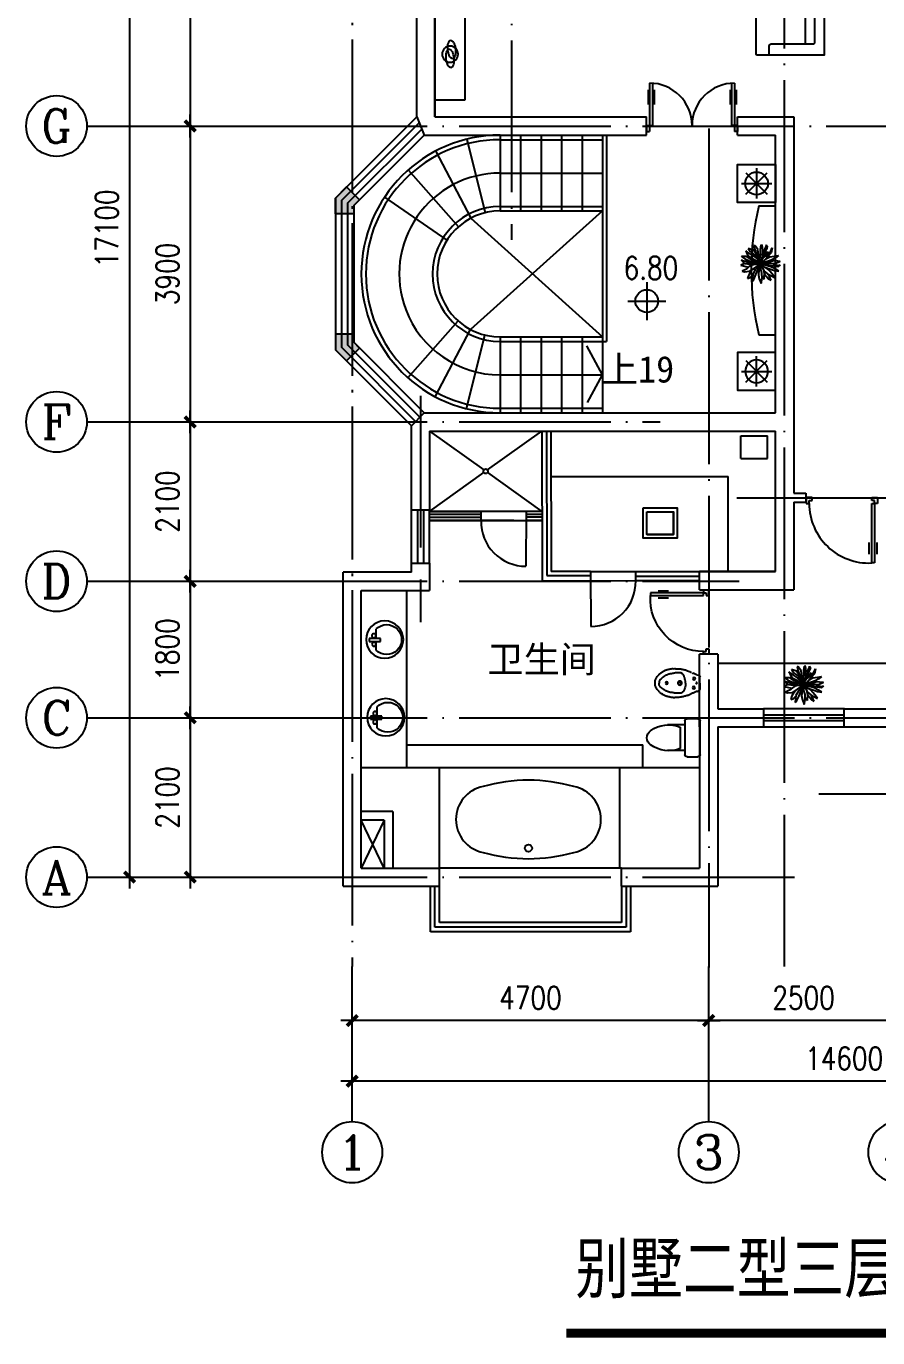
# Model space of a CAD drawing. Extents: x 68494 to 246694, y -171764 to -76879.
# Drawn here: x 155275 to 166499, y -144296 to -127010 of the extents above; entities that cross this region are included whole.
import ezdxf
from ezdxf.enums import TextEntityAlignment as Align

# ---------------------------------------------------------------- set-up
doc = ezdxf.new("R2010")
doc.units = 0
doc.header["$LTSCALE"] = 1000
doc.header["$MEASUREMENT"] = 0
doc.linetypes.add('DOTE', pattern=[2.42, 2, -0.2, 0.02, -0.2])
doc.linetypes.add('HIDDEN', pattern=[7.5, 5, -2.5])
doc.layers.get('0').update_dxf_attribs({"linetype": 'CONTINUOUS'})
for name, color, linetype in [('111', 30, 'CONTINUOUS'), ('AXIS', 3, 'CONTINUOUS'), ('AXIS_TEXT', 7, 'CONTINUOUS'), ('DOOR', 2, 'CONTINUOUS'), ('DOTE', 1, 'DOTE'), ('PUB_DIM', 3, 'CONTINUOUS'), ('STAIR', 2, 'CONTINUOUS'), ('TEXT', 7, 'CONTINUOUS'), ('Tile', 8, 'CONTINUOUS'), ('TOILET', 7, 'CONTINUOUS'), ('WALL', 4, 'CONTINUOUS'), ('WINDOW', 51, 'CONTINUOUS'), ('WINDOW_TEXT', 7, 'CONTINUOUS'), ('XIAN', 30, 'CONTINUOUS'), ('卫浴厨具', 30, 'CONTINUOUS'), ('家具', 30, 'CONTINUOUS')]:
    doc.layers.add(name, color=color, linetype=linetype)
doc.styles.add('COMPLEX', font='COMPLEX')
doc.styles.add('DIM_FONT', font='SIMPLEX', dxfattribs={"width": 0.8})
doc.styles.add('SIMPLEX', font='SIMPLEX.SHX')
doc.styles.get("Standard").update_dxf_attribs({"font": ''})
doc.styles.get('Standard').set_extended_font_data('KaiTi_GB2312')
doc.dimstyles.new('AXIS', dxfattribs={"dimtxt": 300, "dimasz": 1, "dimexe": 250, "dimexo": 300, "dimgap": 150, "dimtad": 1, "dimdec": 0, "dimzin": 0, "dimdsep": 46, "dimtxsty": 'DIM_FONT', "dimblk": '_DIMX', "dimblk1": 'DIMBK1', "dimblk2": 'DIMBK1', "dimcen": 1, "dimse1": 1, "dimse2": 1, "dimclrt": 7, "dimadec": 0, "dimazin": 0, "dimtfac": 1, "dimtdec": 0, "dimtix": 1, "dimtmove": 2, "dimatfit": 3, "dimldrblk": '_DIMX', "dimfxl": 1, "dimtvp": 1.5, "dimtolj": 1, "dimtzin": 0, "dimarcsym": 0})

# ---------------------------------------------------------------- blocks, each defined once
blk = doc.blocks.new('_DIMX')
blk.add_line((-150, 0), (150, 0))
at = {"const_width": 50}
blk.add_lwpolyline([(-70, -70), (70, 70)], dxfattribs=at)
blk = doc.blocks.new('*D282')
at = {"color": 0, "linetype": 'ByBlock', "transparency": 16777216}
blk.add_line((174170, -140914), (159572, -140914), dxfattribs=at)
at = {"color": 0, "linetype": 'ByBlock', "transparency": 16777216, "rotation": 180.0000000000004}
blk.add_blockref('_DIMX', (159571, -140914), dxfattribs=at)
at = {"color": 0, "linetype": 'ByBlock', "transparency": 16777216}
blk.add_blockref('_DIMX', (174171, -140914), dxfattribs=at)
at = {"color": 7, "linetype": 'ByBlock', "transparency": 16777216, "insert": (166056, -140614), "char_height": 300, "attachment_point": 5, "style": 'DIM_FONT'}
blk.add_mtext('\\A1;14600', dxfattribs=at)
blk = doc.blocks.new('DIMBK1')
at = {"color": 0}
blk.add_line((-1, 0), (1, 0), dxfattribs=at)
blk.add_circle((0, 0), 0.25, dxfattribs=at)
blk = doc.blocks.new('Sofa3')
for p, q in [((-312.5, -125), (-312.5, -900)), ((-312.5, -250), (-312.5, -125)), ((312.5, -125), (312.5, -900)), ((-937.5, -250), (937.5, -250))]:
    blk.add_line(p, q)
for points in [[(1062.5, -900, 0.4142136), (1087.5, -875), (1087.5, 0), (-1087.5, 0), (-1087.5, -875, 0.4142136), (-1062.5, -900), (1062.5, -900)], [(-1087.5, -725), (-962.5, -725, 0.4142136), (-937.5, -700), (-937.5, -150, -0.4142136), (-912.5, -125), (912.5, -125, -0.4142136), (937.5, -150), (937.5, -700, 0.4142136), (962.5, -725), (1087.5, -725)]]:
    blk.add_lwpolyline(points, format="xyb")
blk = doc.blocks.new('*D271')
at = {"color": 0, "linetype": 'ByBlock', "transparency": 16777216}
blk.add_line((156636, -121126), (156636, -138224), dxfattribs=at)
for p, rotation in [((156636, -121125), 90), ((156636, -138225), 270)]:
    blk.add_blockref('_DIMX', p, dxfattribs=dict(at, rotation=rotation))
at = {"color": 7, "linetype": 'ByBlock', "transparency": 16777216, "insert": (156336, -129675), "char_height": 300, "attachment_point": 5, "rotation": 90, "style": 'DIM_FONT'}
blk.add_mtext('\\A1;17100', dxfattribs=at)
blk = doc.blocks.new('*D261')
at = {"color": 0, "linetype": 'ByBlock', "transparency": 16777216}
blk.add_line((164270, -140115), (159572, -140115), dxfattribs=at)
at = {"color": 0, "linetype": 'ByBlock', "transparency": 16777216, "rotation": 180}
blk.add_blockref('_DIMX', (159571, -140115), dxfattribs=at)
at = {"color": 0, "linetype": 'ByBlock', "transparency": 16777216}
blk.add_blockref('_DIMX', (164271, -140115), dxfattribs=at)
at = {"color": 7, "linetype": 'ByBlock', "transparency": 16777216, "insert": (161921, -139815), "char_height": 300, "attachment_point": 5, "style": 'DIM_FONT'}
blk.add_mtext('\\A1;4700', dxfattribs=at)
blk = doc.blocks.new('*D260')
at = {"color": 0, "linetype": 'ByBlock', "transparency": 16777216}
blk.add_line((166770, -140115), (164272, -140115), dxfattribs=at)
at = {"color": 0, "linetype": 'ByBlock', "transparency": 16777216, "rotation": 180}
blk.add_blockref('_DIMX', (164271, -140115), dxfattribs=at)
at = {"color": 0, "linetype": 'ByBlock', "transparency": 16777216}
blk.add_blockref('_DIMX', (166771, -140115), dxfattribs=at)
at = {"color": 7, "linetype": 'ByBlock', "transparency": 16777216, "insert": (165521, -139815), "char_height": 300, "attachment_point": 5, "style": 'DIM_FONT'}
blk.add_mtext('\\A1;2500', dxfattribs=at)
blk = doc.blocks.new('_AXISO')
blk.add_circle((0, 0), 0.5)
at = {"layer": 'AXIS_TEXT', "style": 'COMPLEX', "width": 1.041667}
blk.add_attdef('A', text='', height=0.56, dxfattribs=at).set_placement((-0.25, -0.28), (0.25, -0.28), align=Align.FIT)
blk = doc.blocks.new('*D255')
at = {"color": 0, "linetype": 'ByBlock', "transparency": 16777216}
blk.add_line((157436, -132226), (157436, -134324), dxfattribs=at)
for p, rotation in [((157436, -132225), 90), ((157436, -134325), 270)]:
    blk.add_blockref('_DIMX', p, dxfattribs=dict(at, rotation=rotation))
at = {"color": 7, "linetype": 'ByBlock', "transparency": 16777216, "insert": (157136, -133275), "char_height": 300, "attachment_point": 5, "rotation": 90, "style": 'DIM_FONT'}
blk.add_mtext('\\A1;2100', dxfattribs=at)
blk = doc.blocks.new('*D254')
at = {"color": 0, "linetype": 'ByBlock', "transparency": 16777216}
blk.add_line((157436, -136126), (157436, -138224), dxfattribs=at)
for p, rotation in [((157436, -136125), 90), ((157436, -138225), 270)]:
    blk.add_blockref('_DIMX', p, dxfattribs=dict(at, rotation=rotation))
at = {"color": 7, "linetype": 'ByBlock', "transparency": 16777216, "insert": (157136, -137175), "char_height": 300, "attachment_point": 5, "rotation": 90, "style": 'DIM_FONT'}
blk.add_mtext('\\A1;2100', dxfattribs=at)
blk = doc.blocks.new('*D253')
at = {"color": 0, "linetype": 'ByBlock', "transparency": 16777216}
blk.add_line((157436, -134326), (157436, -136124), dxfattribs=at)
for p, rotation in [((157436, -134325), 90), ((157436, -136125), 270)]:
    blk.add_blockref('_DIMX', p, dxfattribs=dict(at, rotation=rotation))
at = {"color": 7, "linetype": 'ByBlock', "transparency": 16777216, "insert": (157136, -135225), "char_height": 300, "attachment_point": 5, "rotation": 90, "style": 'DIM_FONT'}
blk.add_mtext('\\A1;1800', dxfattribs=at)
blk = doc.blocks.new('M_E33IEP')
for p, q in [((44, -21), (44, 20)), ((44, 20), (194, 20)), ((135, 135), (135, 20)), ((194, 20), (194, -21)), ((194, -21), (44, -21)), ((135, -21), (135, -144))]:
    blk.add_line(p, q)
for centre, radius in [((248, -5), 246), ((106, 56), 26.7), ((105, -55), 26.7)]:
    blk.add_circle(centre, radius)
blk.add_arc((274, -5), 197, 225.2527, 134.7473)
at = {"style": 'DIM_FONT', "width": 0.8, "flags": 9}
for tag in ['XSIZE', 'YSIZE']:
    blk.add_attdef(tag, (0, 0), '', height=0.5, dxfattribs=at)
at = {"width": 0.8, "flags": 9}
for tag in ['YSIZE', 'XSIZE']:
    blk.add_attdef(tag, (2, -251), '', height=150, dxfattribs=at)
blk = doc.blocks.new('_WBLK')
for p, q in [((-0.5, 0.5), (0.5, 0.5)), ((0.5, 0.167), (-0.5, 0.167)), ((0.5, -0.167), (-0.5, -0.167)), ((-0.5, -0.5), (0.5, -0.5))]:
    blk.add_line(p, q)
at = {"layer": 'WINDOW_TEXT', "style": 'SIMPLEX', "flags": 9}
blk.add_attdef('A', text='', height=1, dxfattribs=at).set_placement((0, 1.5), align=Align.MIDDLE)
blk = doc.blocks.new('M_E24TTP')
at = {"layer": 'TOILET', "color": 7}
for p, q in [((-170, 200), (-170, 430)), ((170, 200), (170, 430)), ((-220, 200), (220, 200)), ((-140, 260), (140, 260)), ((-250, 30), (-250, 170)), ((220, 0), (-220, 0)), ((250, 170), (250, 30))]:
    blk.add_line(p, q, dxfattribs=at)
for centre, radius, start, end in [((0, 590), 110, 33.4509, 146.5491), ((227, 413), 398, 143.3619, 202.5495), ((-227, 413), 398, 337.4505, 36.6381), ((-220, 170), 30, 90, 180), ((220, 170), 30, 0, 90), ((-220, 30), 30, 180, 270), ((220, 30), 30, 270, 0)]:
    blk.add_arc(centre, radius, start, end, dxfattribs=at)
at = {"style": 'DIM_FONT', "width": 0.8, "flags": 9}
for tag in ['XSIZE', 'YSIZE']:
    blk.add_attdef(tag, (0, 0), '', height=0.5, dxfattribs=at)
blk = doc.blocks.new('M_A23MCU')
for p, q in [((-0.489, 0.782), (-0.489, 0.624)), ((-0.454, 0.081), (-0.454, 0.905)), ((-0.454, 0.905), (-0.413, 0.905)), ((-0.413, 0.905), (-0.413, 0.081)), ((-0.378, 0.782), (-0.378, 0.624)), ((-0.495, -0.002), (-0.495, 0.081)), ((-0.495, 0.081), (-0.454, 0.081)), ((-0.413, 0.081), (-0.454, 0.081)), ((-0.454, 0.081), (-0.454, 0.039)), ((-0.454, 0.039), (-0.413, 0.039)), ((-0.413, 0.039), (-0.413, -0.002)), ((0.412, 0.039), (0.412, -0.002)), ((0.453, 0.039), (0.412, 0.039)), ((0.453, 0.081), (0.453, 0.039)), ((0.494, 0.081), (0.453, 0.081)), ((0.494, -0.002), (0.494, 0.081)), ((-0.413, -0.002), (-0.495, -0.002)), ((-0.495, -0.002), (-0.495, -0.002)), ((0.412, -0.002), (0.494, -0.002)), ((0.494, -0.002), (0.494, -0.002))]:
    blk.add_line(p, q)
blk.add_arc((-0.372, 0.082), 0.825, 359.9283, 92.866)
blk = doc.blocks.new('M_E1PCP')
at = {"color": 7}
for p, q in [((-355, 188), (-333, 189)), ((-165, 161), (-140, 149)), ((-140, 149), (-120, 139)), ((-37, 108), (-20, 102)), ((0, -2), (0, 78)), ((-165, -164), (-140, -152)), ((-140, -152), (-120, -142)), ((-37, -111), (-20, -105)), ((-355, -191), (-333, -192))]:
    blk.add_line(p, q, dxfattribs=at)
blk.add_line((0, 78), (0, -81))
for points in [[(-191, -1, 0.026732), (-191, 19, 0.044412), (-192, 31), (-197, 53, 0.003241), (-201, 68, 0.010368), (-202, 72, 0.025515), (-203, 75, 0.005439), (-209, 90, 0.01466), (-215, 102, 0.024326), (-219, 109, 0.063239), (-223, 114, 0.025626), (-235, 124, 0.025997), (-246, 131, 0.080846), (-250, 134, 0.033045), (-256, 133, 0.01801), (-267, 134, 0.003236), (-280, 134, 0.009898), (-284, 134, 0.020427), (-294, 133, -0.021622), (-303, 132, -0.016061), (-309, 132, 0.013577), (-316, 132, 0.015027), (-326, 132, 0.020407), (-333, 131, 0.030584), (-341, 129, -0.023862), (-352, 127, -0.011863), (-360, 125, 0.012332), (-369, 124, 0.033159), (-374, 122, -0.033952), (-381, 122, -0.08996), (-386, 121, 0.077977), (-393, 121, 0.017687), (-401, 119, 0.02018), (-407, 118, 0.010803), (-419, 114, 0.015414), (-428, 110), (-441, 104, -0.014227), (-450, 101, 0.020501), (-456, 99, 0.07853), (-461, 95, -0.047696), (-468, 90, -0.03519), (-477, 85, 0.057732), (-482, 82, 0.015046), (-487, 78, -0.012786), (-493, 74), (-502, 66), (-511, 59), (-523, 49, 0.071316), (-526, 45, 0.026602), (-532, 35, 0.028329), (-536, 25, 0.088986), (-537, 22), (-537, 12), (-537, 0)], [(-191, -1, -0.026732), (-191, -22, -0.044412), (-193, -34), (-198, -56, -0.003241), (-201, -70, -0.010368), (-203, -75, -0.025515), (-204, -78, -0.005439), (-210, -93, -0.01466), (-216, -105, -0.024326), (-220, -112, -0.063239), (-224, -116, -0.025626), (-236, -126, -0.025997), (-247, -133, -0.080846), (-251, -136, -0.033045), (-257, -136, -0.01801), (-268, -136, -0.003236), (-281, -136, -0.009898), (-285, -136, -0.020427), (-295, -135, 0.021622), (-304, -134, 0.016061), (-310, -134, -0.013577), (-317, -134, -0.015027), (-327, -134, -0.020407), (-334, -133, -0.030584), (-343, -131, 0.023862), (-353, -128, 0.011863), (-362, -127, -0.012332), (-370, -125, -0.033159), (-376, -123, 0.033952), (-382, -123, 0.08996), (-387, -122, -0.077977), (-394, -122, -0.017687), (-402, -120, -0.02018), (-408, -119, -0.010803), (-420, -115, -0.015414), (-429, -111), (-442, -105, 0.014227), (-451, -102, -0.020501), (-457, -99, -0.07853), (-462, -96, 0.047696), (-469, -90, 0.03519), (-477, -86, -0.057732), (-482, -83, -0.015046), (-487, -79, 0.012786), (-493, -74), (-503, -66), (-512, -59), (-524, -49, -0.071316), (-527, -45, -0.026602), (-532, -35, -0.028329), (-536, -25, -0.088986), (-537, -22), (-537, -12), (-537, 0)]]:
    blk.add_lwpolyline(points, format="xyb", dxfattribs=at)
for centre, radius in [((-440, -1), 15), ((-266, -1), 27), ((-266, -1), 20), ((-82, 59), 17), ((-45, -3), 7.5), ((-78, -59), 17)]:
    blk.add_circle(centre, radius, dxfattribs=at)
for centre, radius, start, end in [((-371, -39), 223, 107.3747, 111.0037), ((-303, -258), 452, 105.8468, 107.3747), ((-305, -250), 444, 104.3047, 105.8468), ((-322, -183), 375, 101.8891, 104.3047), ((-373, 62), 125, 97.7067, 101.8891), ((-363, -14), 202, 94.0915, 97.7067), ((-331, -463), 652, 92.0805, 94.0915), ((-325, -194), 383, 89.3011, 91.0949), ((-339, -1297), 1486, 88.3911, 89.3011), ((-310, -273), 461, 84.8681, 88.3911), ((-292, -67), 255, 80.1269, 84.8681), ((-323, -247), 437, 78.1775, 80.1269), ((-447, -839), 1042, 76.915, 78.1775), ((-447, -840), 1043, 75.7981, 76.915), ((-539, 19), 51.1, 156.415, 174.9821), ((-466, 10), 124, 173.2857, 185.1515), ((-466, 13), 124, 174.9821, 186.8478), ((116, -267), 766, 154.7195, 156.415), ((-509, 29), 74.1, 149.267, 154.7195), ((-99, -215), 551, 147.2013, 149.267), ((-434, 1), 153, 143.2731, 147.2013), ((-375, -43), 226, 139.8051, 143.2731), ((-415, -10), 174, 135.8536, 139.8051), ((-403, -22), 192, 131.9663, 135.8536), ((-375, -53), 234, 128.4465, 131.9663), ((-366, -63), 247, 125.1284, 128.4465), ((-350, -87), 275, 121.9882, 125.1284), ((-353, -81), 269, 118.2556, 121.9882), ((-382, -28), 209, 114.0173, 118.2556), ((-335, -133), 324, 111.0037, 114.0173), ((-217, 70), 105, 72.2692, 75.7981), ((-219, 64), 110, 67.4211, 72.2692), ((-249, -8), 188, 63.7108, 67.4211), ((-97, 189), 54.7, 244.7737, 253.7827), ((-138, 47), 92.9, 66.8703, 73.7827), ((-192, -80), 231, 64.3474, 66.8703), ((73, 473), 382, 244.3474, 246.3082), ((203, 769), 705, 246.3082, 247.8229), ((-28, 203), 94.4, 247.8229, 251.9639), ((-28, 203), 95, 251.9639, 257.0841), ((-91, -74), 190, 73.4605, 77.0841), ((-25, 77), 25.6, 2.2309, 78.1267), ((-54, -7), 114, 71.7241, 72.7084), ((-18, 66), 19.7, 334.8273, 338.8002), ((-466, -16), 124, 173.1522, 185.0179), ((-466, -13), 124, 174.8485, 186.7143), ((-539, -22), 51.1, 185.0179, 203.585), ((116, 264), 766, 203.585, 205.2805), ((-509, -32), 74.1, 205.2805, 210.733), ((-99, 212), 551, 210.733, 212.7987), ((-434, -4), 153, 212.7987, 216.7269), ((-375, 40), 226, 216.7269, 220.1949), ((-415, 7), 174, 220.1949, 224.1464), ((-403, 19), 192, 224.1464, 228.0337), ((-375, 50), 234, 228.0337, 231.5535), ((-366, 60), 247, 231.5535, 234.8716), ((-350, 84), 275, 234.8716, 238.0118), ((-353, 78), 269, 238.0118, 241.7444), ((-382, 25), 209, 241.7444, 245.9827), ((-335, 130), 324, 245.9827, 248.9963), ((-371, 37), 223, 248.9963, 252.6253), ((-217, -73), 105, 284.2019, 287.7308), ((-219, -67), 110, 287.7308, 292.5789), ((-249, 5), 188, 292.5789, 296.2892), ((-97, -191), 54.7, 106.2173, 115.2263), ((-192, 77), 231, 293.1297, 295.6526), ((73, -476), 382, 113.6918, 115.6526), ((203, -771), 705, 112.1771, 113.6918), ((-28, -206), 94.4, 108.0361, 112.1771), ((-28, -206), 95, 102.9159, 108.0361), ((-91, 71), 190, 282.9159, 286.5395), ((-25, -80), 25.6, 281.8733, 357.7691), ((-54, 4), 114, 287.2916, 288.2759), ((-303, 255), 452, 252.6253, 254.1532), ((-305, 247), 444, 254.1532, 255.6953), ((-322, 180), 375, 255.6953, 258.1109), ((-373, -64), 125, 258.1109, 262.2933), ((-373, -64), 125, 258.1109, 262.2933), ((-363, 11), 202, 262.2933, 265.9085), ((-331, 460), 652, 265.9085, 267.9195), ((-331, 460), 652, 265.9085, 267.9195), ((-325, 191), 383, 268.9051, 270.6989), ((-339, 1295), 1486, 270.6989, 271.6089), ((-310, 270), 461, 271.6089, 275.1319), ((-292, 64), 255, 275.1319, 279.8731), ((-323, 244), 437, 279.8731, 281.8225), ((-447, 836), 1042, 281.8225, 283.085), ((-447, 837), 1043, 283.085, 284.2019)]:
    blk.add_arc(centre, radius, start, end, dxfattribs=at)
at = {"width": 0.8, "flags": 9}
for tag in ['XSIZE', 'YSIZE']:
    blk.add_attdef(tag, (0, 0), '', height=0.5, dxfattribs=at)
blk = doc.blocks.new('M_F3')
for p, q in [((-379, 338), (-344, 250)), ((-336, 298), (-379, 338)), ((-184, 352), (-317, 396)), ((-317, 396), (-270, 321)), ((-105, 242), (-184, 352)), ((-137, 463), (-172, 477)), ((-172, 477), (-155, 384)), ((-155, 384), (-89, 196)), ((-65, 367), (-137, 463)), ((-50, 223), (-65, 367)), ((-1, 371), (16, 486)), ((3, 267), (-1, 371)), ((26, 511), (42, 438)), ((42, 438), (49, 319)), ((49, 309), (118, 392)), ((160, 396), (86, 275)), ((118, 392), (151, 452)), ((151, 452), (149, 488)), ((149, 488), (172, 452)), ((172, 452), (160, 396)), ((262, 331), (301, 415)), ((301, 415), (277, 286)), ((-405, 13), (-504, -36)), ((-468, 83), (-494, 98)), ((-494, 98), (-398, 71)), ((-490, 194), (-367, 196)), ((-363, 102), (-490, 194)), ((-435, 39), (-468, 83)), ((-393, 2), (-435, 39)), ((-398, 71), (-285, 27)), ((-202, -25), (-393, 2)), ((-367, 196), (-250, 117)), ((-237, 44), (-363, 102)), ((-344, 250), (-280, 177)), ((-260, 250), (-336, 298)), ((-285, 27), (-153, -2)), ((-280, 177), (-178, 123)), ((-270, 321), (-143, 227)), ((-157, 187), (-260, 250)), ((-250, 117), (-45, 15)), ((-67, 21), (-237, 44)), ((-178, 123), (-91, 75)), ((-45, 102), (-157, 187)), ((-157, -111), (1, 3)), ((-143, 227), (-77, 167)), ((1, 3), (-126, -140)), ((-120, -276), (1, 3)), ((1, 3), (-116, -15)), ((-91, 75), (1, 3)), ((-89, 196), (1, 3)), ((1, 3), (-67, 21)), ((-11, 137), (-50, 223)), ((1, 3), (-42, -144)), ((-17, 89), (3, 267)), ((1, 3), (-17, 89)), ((1, 3), (14, 71)), ((170, 60), (1, 3)), ((57, 58), (1, 3)), ((1, 3), (248, 58)), ((155, 8), (1, 3)), ((1, 3), (88, -178)), ((83, -65), (1, 3)), ((270, -77), (1, 3)), ((7, -140), (1, 3)), ((14, 71), (80, 173)), ((46, 206), (24, 94)), ((86, 275), (35, 153)), ((49, 319), (46, 206)), ((106, 92), (57, 58)), ((87, 205), (58, 144)), ((80, 173), (176, 235)), ((87, 205), (184, 321)), ((166, 158), (106, 92)), ((141, 130), (236, 181)), ((275, 6), (155, 8)), ((184, 321), (160, 227)), ((197, 198), (166, 158)), ((229, 81), (170, 60)), ((176, 235), (262, 331)), ((277, 286), (197, 198)), ((295, 104), (229, 81)), ((236, 181), (355, 202)), ((248, 58), (334, 89)), ((371, 4), (275, 6)), ((390, 158), (295, 104)), ((330, 5), (453, -38)), ((334, 89), (402, 85)), ((355, 202), (460, 215)), ((454, 39), (371, 4)), ((460, 215), (390, 158)), ((402, 85), (482, 73)), ((507, 60), (454, 39)), ((482, 73), (507, 60)), ((-504, -36), (-311, -82)), ((-363, -136), (-468, -188)), ((-468, -188), (-414, -205)), ((-414, -205), (-287, -190)), ((-293, -71), (-363, -136)), ((-303, -280), (-334, -374)), ((-260, -209), (-303, -280)), ((-227, -32), (-293, -71)), ((-287, -190), (-157, -111)), ((-270, -355), (-204, -288)), ((-195, -134), (-260, -209)), ((-116, -15), (-227, -32)), ((-200, -269), (-219, -455)), ((-126, -140), (-200, -269)), ((-176, -399), (-120, -276)), ((-153, -2), (-82, -10)), ((-42, -144), (-56, -288)), ((-56, -288), (-32, -384)), ((36, -242), (7, -140)), ((40, -370), (36, -242)), ((40, -311), (98, -395)), ((164, -117), (83, -65)), ((108, -265), (85, -173)), ((88, -178), (180, -255)), ((98, -395), (106, -265)), ((342, -59), (103, -28)), ((106, -265), (207, -386)), ((109, -82), (260, -134)), ((246, -199), (164, -117)), ((180, -255), (262, -299)), ((246, -367), (203, -267)), ((324, -294), (246, -199)), ((260, -134), (357, -167)), ((262, -299), (359, -349)), ((377, -132), (270, -77)), ((359, -349), (324, -294)), ((447, -73), (342, -59)), ((357, -167), (468, -188)), ((468, -188), (377, -132)), ((507, -23), (447, -73)), ((453, -38), (507, -23)), ((-334, -374), (-270, -355)), ((-219, -455), (-176, -399)), ((-32, -384), (14, -505)), ((14, -505), (40, -370)), ((207, -386), (271, -420)), ((271, -420), (246, -367))]:
    blk.add_line(p, q)
at = {"width": 0.8, "flags": 9}
for tag, p in [('XSIZE', (-2, 0)), ('YSIZE', (0, 0))]:
    blk.add_attdef(tag, p, '', height=0.2, dxfattribs=at)
blk = doc.blocks.new('A1')
at = {"extrusion": (0, 0, -1)}
for centre, major_axis, start_param, end_param in [((-159, 10), (16.8, 16.8), 3.819433, 4.598664), ((-159, 10), (16.8, 16.8), 3.040203, 3.819433), ((-108, -31), (63, 63), 4.598664, 4.99315), ((-69, -101), (120, 120), 4.99315, 5.218243), ((-36, -217), (205, 205), 5.218243, 5.39023), ((0, 0), (74.9, 74.9), 3.926991, 10.210176), ((-36, -217), (205, 205), 5.39023, 5.562216), ((-41, -12), (16.8, -16.8), 2.248637, 3.027867), ((10, -52), (63, 63), 4.598664, 4.99315), ((49, -123), (120, -120), 3.422354, 3.647447), ((-28, -97), (120, 120), 5.562216, 5.787309), ((83, -239), (205, 205), 5.218243, 5.39023), ((-5, -19), (63, 63), 5.787309, 6.181795), ((-15, 72), (63, 63), 1.457071, 1.851558), ((83, -239), (205, -205), 3.819433, 3.99142), ((36, 31), (16.8, 16.8), 6.181795, 6.961026), ((36, 31), (16.8, 16.8), 0.677841, 1.457071), ((90, -119), (120, 120), 5.562216, 5.787309), ((113, -41), (63, -63), 4.216513, 4.610999), ((155, 9), (16.8, 16.8), 6.181795, 6.961026), ((155, 9), (16.8, 16.8), 0.677841, 1.457071), ((-118, 61), (63, 63), 2.645716, 3.040203), ((-95, 138), (120, 120), 2.420623, 2.645716), ((-87, 259), (205, 205), 2.248637, 2.420623), ((-41, -12), (16.8, 16.8), 3.040203, 3.819433), ((-87, 259), (205, 205), 2.076651, 2.248637), ((0, 39), (63, -63), 1.07492, 1.469406), ((23, 116), (120, 120), 2.420623, 2.645716), ((-54, 143), (120, -120), 0.280761, 0.505854), ((31, 237), (205, -205), 0.677841, 0.849827), ((31, 237), (205, 205), 2.076651, 2.248637), ((64, 121), (120, -120), 0.280761, 0.505854), ((103, 50), (63, -63), -0.113725, 0.280761)]:
    blk.add_ellipse(centre, major_axis=major_axis, ratio=1, start_param=start_param, end_param=end_param, dxfattribs=at)
blk = doc.blocks.new('*D252')
at = {"color": 0, "linetype": 'ByBlock', "transparency": 16777216}
blk.add_line((157436, -128326), (157436, -132224), dxfattribs=at)
for p, rotation in [((157436, -128325), 90), ((157436, -132225), 270)]:
    blk.add_blockref('_DIMX', p, dxfattribs=dict(at, rotation=rotation))
at = {"color": 7, "linetype": 'ByBlock', "transparency": 16777216, "insert": (157136, -130275), "char_height": 300, "attachment_point": 5, "rotation": 90, "style": 'DIM_FONT'}
blk.add_mtext('\\A1;3900', dxfattribs=at)
blk = doc.blocks.new('古董柜')
at = {"layer": '家具'}
for p, q in [((0, 220), (0, 0)), ((1700, 220), (1700, 0)), ((0, 0), (1700, 0))]:
    blk.add_line(p, q, dxfattribs=at)
blk.add_arc((850, -3342.5), 3662.5, 76.58033, 103.41967, dxfattribs=at)
blk = doc.blocks.new('A$C583F763B')
at = {"layer": '111'}
for p, q in [((108, 109, 220692), (391, 391, 220692)), ((108, 391, 220692), (391, 109, 220692)), ((250, 450, 220692), (250, 50, 220692)), ((50, 250, 220692), (450, 250, 220692))]:
    blk.add_line(p, q, dxfattribs=at)
at = {"layer": '111', "elevation": 220692}
blk.add_lwpolyline([(500, 0), (0, 0), (0, 500), (500, 500)], close=True, dxfattribs=at)
at = {"layer": '111'}
blk.add_circle((250, 250, 220692), 150, dxfattribs=at)
blk = doc.blocks.new('M_A20TUI')
for p, q in [((-0.467, 0.471), (-0.467, -0.062)), ((-0.433, 0.47), (-0.433, 0.004)), ((0.433, 0.47), (0.433, 0.004)), ((0.467, 0.471), (0.467, -0.062)), ((-0.483, 0.396), (-0.483, 0.235)), ((-0.417, 0.396), (-0.417, 0.235)), ((0.417, 0.396), (0.417, 0.235)), ((0.483, 0.396), (0.483, 0.235)), ((-0.5, 0.004), (-0.433, 0.004)), ((-0.5, 0.004), (-0.5, -0.062)), ((0.5, 0.004), (0.433, 0.004)), ((0.5, 0.004), (0.5, -0.062)), ((-0.5, -0.062), (-0.467, -0.062)), ((0.5, -0.062), (0.467, -0.062))]:
    blk.add_line(p, q)
for centre, start, end in [((-0.467, 0.004), 0, 90), ((0.467, 0.004), 90, 180)]:
    blk.add_arc(centre, 0.467, start, end)
blk = doc.blocks.new('*D233')
at = {"color": 0, "linetype": 'ByBlock', "transparency": 16777216}
blk.add_line((157436, -121126), (157436, -128324), dxfattribs=at)
for p, rotation in [((157436, -121125), 90), ((157436, -128325), 270)]:
    blk.add_blockref('_DIMX', p, dxfattribs=dict(at, rotation=rotation))
at = {"color": 7, "linetype": 'ByBlock', "transparency": 16777216, "insert": (157136, -124725), "char_height": 300, "attachment_point": 5, "rotation": 90, "style": 'DIM_FONT'}
blk.add_mtext('\\A1;7200', dxfattribs=at)

msp = doc.modelspace()

# ---------------------------------------------------------------- hatches: boundary and pattern name
h = msp.add_hatch(color=256)
h.paths.add_polyline_path([(159571.3, -129201.6), (159498, -129128.3), (159351.2, -129275.1), (159351.2, -129482.8), (159571.3, -129482.8)])
h.paths.add_polyline_path([(159571.3, -131066.9), (159351.2, -131066.9), (159351.2, -131274.5), (159498, -131421.4), (159571.3, -131348.1)])
h.paths.add_polyline_path([(159591.2, -131175.1), (159591.2, -131066.9), (159571.3, -131066.9), (159571.3, -131348.1), (159667.7, -131251.7)])
h.paths.add_polyline_path([(159571.3, -129201.6), (159571.3, -129482.8), (159591.2, -129482.8), (159591.2, -129374.5), (159667.7, -129298)])

# ---------------------------------------------------------------- linework, layer by layer
for p, q in [((159667.7, -129298), (159498, -129128.3)), ((159591.2, -129482.8), (159351.2, -129482.8))]:
    msp.add_line(p, q)
for points in [[(159351.2, -129482.8), (159351.2, -129275.1), (159498, -129128.3), (159667.7, -129298), (159591.2, -129374.5), (159591.2, -129482.8), (159351.2, -129482.8)], [(159351.2, -131066.9), (159351.2, -131274.5), (159498, -131421.4), (159667.7, -131251.7), (159591.2, -131175.1), (159591.2, -131066.9), (159351.2, -131066.9)]]:
    msp.add_lwpolyline(points, close=True)
at = {"layer": 'AXIS'}
for p, q in [((156074.6, -128324.8), (158559.9, -128324.8)), ((156074.6, -132224.8), (158559.9, -132224.8)), ((156074.6, -134324.8), (158559.9, -134324.8)), ((156074.6, -136124.8), (158559.9, -136124.8)), ((156074.6, -138224.8), (158559.9, -138224.8)), ((159571.3, -141451.3), (159571.3, -139402.3)), ((164271.3, -141451.3), (164271.3, -139402.3))]:
    msp.add_line(p, q, dxfattribs=at)
at = {"layer": 'DOTE'}
for p, q in [((159571.3, -119923.4), (159571.3, -139402.3)), ((159571.3, -119937.2), (159571.3, -134444.8)), ((161671.3, -119937.2), (161671.3, -129824.3)), ((165271.3, -139402.3), (165271.3, -122042.8)), ((158559.9, -128324.8), (174282.8, -128324.8)), ((164271.3, -128359.7), (164271.3, -139416.1)), ((160471.2, -131881.1), (160471.2, -134866.1)), ((158559.9, -132224.8), (163631.8, -132224.8)), ((164639.8, -133224.8), (174282.8, -133224.8)), ((158559.9, -134324.8), (164671.3, -134324.8)), ((158559.9, -136124.8), (167235.5, -136124.8)), ((165721.7, -137124.8), (174282.8, -137124.8)), ((158559.9, -138224.8), (165422.3, -138224.8))]:
    msp.add_line(p, q, dxfattribs=at)
at = {"layer": 'STAIR'}
for p, q in [((161083.2, -128497.5), (161322.5, -129468.7)), ((161521.2, -128444.8), (161521.2, -129445)), ((161521.2, -128505), (162871.2, -128505)), ((161791.2, -128444.8), (161791.2, -129445)), ((162061.2, -128444.8), (162061.2, -129445)), ((162331.2, -128444.8), (162331.2, -129445)), ((162601.2, -128444.8), (162601.2, -129445)), ((162601.2, -128444.8), (162601.2, -129445)), ((162871.2, -128444.8), (162871.2, -131105)), ((162871.2, -128444.8), (162871.2, -129445)), ((162921.2, -128444.8), (162921.2, -131165)), ((160670.5, -128653.5), (161135.3, -129539.2)), ((160307.2, -128903.8), (160971.3, -129653.4)), ((161521.2, -128945), (162871.2, -128945)), ((159996.6, -129262.9), (160819.9, -129831.1)), ((162871.2, -129445), (161131.8, -131008.7)), ((161521.2, -129385), (162871.2, -129385)), ((161521.2, -129445), (162871.2, -129445)), ((161135.3, -129539.2), (162871.2, -131105)), ((163454.3, -130382.8), (163454.3, -130882.8)), ((163204.3, -130632.8), (163704.3, -130632.8)), ((160304.2, -131643.3), (160967.5, -130894.6)), ((160667, -131894.3), (161131.8, -131008.7)), ((161079.3, -132051.2), (161318.7, -131080)), ((161521.2, -131105), (162871.2, -131105)), ((161521.2, -131105), (161521.2, -132104.8)), ((161521.2, -131165), (162921.2, -131165)), ((161791.2, -131105), (161791.2, -132104.8)), ((162061.2, -131105), (162061.2, -132104.8)), ((162331.2, -131105), (162331.2, -132104.8)), ((162601.2, -131105), (162601.2, -132104.8)), ((162871.2, -131105), (162871.2, -132104.8)), ((161521.2, -131604.9), (162871.2, -131604.9)), ((161521.2, -132045), (162871.2, -132045)), ((159991.3, -137474.8), (159691.3, -138104.8)), ((159991.3, -138104.8), (159691.3, -137474.8))]:
    msp.add_line(p, q, dxfattribs=at)
at = {"layer": 'STAIR', "color": 3, "flags": 128}
msp.add_lwpolyline([(162673.9, -131969.3), (162871.2, -131604.9), (162663.2, -131222.9)], dxfattribs=at)
at = {"layer": 'STAIR'}
msp.add_circle((163454.3, -130632.8), 150, dxfattribs=at)
for radius, start, end in [(1830, 90, 270), (1770, 90, 270), (1330, 90, 200.64577), (890, 90, 270), (830, 90, 270), (1330, 200.64577, 270)]:
    msp.add_arc((161521.2, -130275), radius, start, end, dxfattribs=at)
at = {"layer": 'Tile', "color": 3, "const_width": 120}
msp.add_lwpolyline([(162395.5, -144236.2), (171689.1, -144236.2)], dxfattribs=at)
at = {"layer": 'WALL'}
for p, q in [((160661.5, -121251.3), (160661.5, -128204.8)), ((160421.5, -128205.2), (160421.5, -126474.8)), ((160661.5, -128204.8), (160661.5, -126474.8)), ((160421.5, -128204.8), (160520.9, -128444.8)), ((160661.5, -128204.8), (163451.2, -128204.8)), ((163451.2, -128444.8), (163451.2, -128204.8)), ((164651.2, -128204.8), (165391.2, -128204.8)), ((164651.2, -128444.8), (164651.2, -128204.8)), ((165391.2, -128204.8), (165391.2, -131524.8)), ((160520.9, -128444.8), (163451.2, -128444.8)), ((164651.2, -128444.8), (165151.2, -128444.8)), ((165151.2, -132104.9), (165151.2, -128444.8)), ((165391.2, -131524.8), (165391.2, -132344.8)), ((160351.2, -132274.5), (160521.1, -132104.6)), ((160521.1, -132104.6), (165151.2, -132104.9)), ((160351.2, -133384.8), (160351.2, -132274.5)), ((160591.2, -132344.8), (160591.2, -133384.8)), ((160591.2, -132344.8), (165151.2, -132344.8)), ((160591.2, -132344.8), (162251.2, -132344.8)), ((160591.2, -132344.8), (160841.2, -132344.8)), ((165151.2, -134197.6), (165151.2, -132344.8)), ((165391.2, -132344.8), (165391.2, -133163.4)), ((165391.2, -133163.4), (165551.2, -133163.4)), ((165551.2, -133163.4), (165551.2, -133283.4)), ((160351.2, -133384.8), (160591.2, -133384.8)), ((160591.2, -133344.8), (160591.2, -133384.8)), ((165391.2, -133283.4), (165551.2, -133283.4)), ((165391.2, -133283.4), (165391.2, -134437.6)), ((160351.2, -134084.8), (160591.2, -134084.8)), ((160351.2, -134204.8), (160351.2, -134084.8)), ((160591.2, -134084.8), (160591.2, -134324.8)), ((160351.2, -134204.8), (159451.3, -134204.8)), ((159451.3, -134344.8), (159451.3, -134204.8)), ((160591.2, -134204.8), (160591.2, -134444.8)), ((165151.2, -134197.6), (164151.2, -134197.6)), ((164151.2, -134437.6), (164151.2, -134197.6)), ((159451.3, -137344.8), (159451.3, -134344.8)), ((159691.3, -137344.8), (159691.3, -134444.8)), ((159691.3, -134444.8), (160351.2, -134444.8)), ((160351.2, -134444.8), (160591.2, -134444.8)), ((164151.2, -134437.6), (165391.2, -134437.6)), ((164391.2, -135287.6), (164151.2, -135287.6)), ((164151.2, -136244.8), (164151.2, -135287.6)), ((164391.2, -135287.6), (164391.2, -136004.8)), ((164391.2, -136004.8), (164991.2, -136004.8)), ((164991.2, -136004.8), (164991.2, -136244.8)), ((166051.2, -136004.8), (166651.2, -136004.8)), ((166051.2, -136004.8), (166051.2, -136244.8)), ((164151.2, -136244.8), (164151.2, -138104.8)), ((164391.2, -136244.8), (164391.2, -138224.8)), ((164391.2, -136244.8), (164391.2, -138344.8)), ((164391.2, -136244.8), (164991.2, -136244.8)), ((166061.2, -136244.8), (166651.2, -136244.8)), ((159451.3, -138344.8), (159451.3, -137344.8)), ((159691.3, -138104.8), (159691.3, -137344.8)), ((160108.3, -137358.1), (159691.3, -137358.1)), ((160108.3, -137358.1), (160108.3, -138104.8)), ((159991.3, -137474.8), (159691.3, -137474.8)), ((159991.3, -137474.8), (159991.3, -138104.8)), ((159691.3, -138104.8), (160721.3, -138104.8)), ((160721.3, -138344.8), (160721.3, -138104.8)), ((163121.3, -138344.8), (163121.3, -138104.8)), ((163121.3, -138104.8), (164151.2, -138104.8)), ((159451.3, -138344.8), (160721.3, -138344.8)), ((163121.3, -138344.8), (164391.2, -138344.8))]:
    msp.add_line(p, q, dxfattribs=at)
at = {"layer": 'WINDOW'}
for p, q in [((160421.5, -128204.8), (159351.2, -129275.1)), ((160520.9, -128444.8), (159591.2, -129374.5)), ((159351.2, -129275.1), (159351.2, -131274.5)), ((159351.2, -129275.1), (159351.2, -131274.5)), ((159351.2, -129275.1), (159351.2, -131274.5)), ((159591.2, -129374.5), (159591.2, -131175.1)), ((159591.2, -129374.5), (159591.2, -131175.1)), ((159591.2, -129374.5), (159591.2, -131175.1)), ((159591.2, -131175.1), (160520.9, -132104.8)), ((159351.2, -131274.5), (160351.2, -132274.5)), ((166061.2, -136004.8), (164991.2, -136004.8)), ((166051.2, -136089.8), (164991.2, -136089.8)), ((164991.2, -136159.8), (166051.2, -136159.8)), ((164991.2, -136244.8), (166061.2, -136244.8)), ((163121.3, -138104.8), (160721.3, -138104.8)), ((160601.3, -138944.8), (160601.3, -138344.8)), ((160661.3, -138884.8), (160661.3, -138344.8)), ((160721.3, -138824.8), (160721.3, -138344.8)), ((163121.3, -138344.8), (163121.3, -138824.8)), ((163181.3, -138344.8), (163181.3, -138884.8)), ((163241.3, -138344.8), (163241.3, -138944.8)), ((163241.3, -138944.8), (160601.3, -138944.8)), ((163181.3, -138884.8), (160661.3, -138884.8)), ((163121.3, -138824.8), (160721.3, -138824.8))]:
    msp.add_line(p, q, dxfattribs=at)
for points in [[(160454.6, -128284.8), (159431.2, -129308.3), (159431.2, -131241.4), (160407.8, -132218)], [(160487.8, -128364.8), (159511.2, -129341.4), (159511.2, -131208.3), (160464.3, -132161.4)], [(159431.2, -129482.8), (159431.2, -131066.9)], [(159511.2, -129482.8), (159511.2, -131066.9)]]:
    msp.add_lwpolyline(points, dxfattribs=at)
at = {"layer": '卫浴厨具'}
for p, q in [((162071.6, -133405.1), (160591.2, -133405.1)), ((160591.2, -133405.1), (161269.1, -133405.1)), ((160591.2, -133440.8), (161269.1, -133440.8)), ((161269.1, -133528.1), (161269.1, -133405.1)), ((161863.5, -133404.8), (161861.2, -134127.4)), ((161863.3, -133440.8), (162072.2, -133440.8)), ((160591.2, -133482.2), (161269.1, -133482.2)), ((160591.2, -133525.1), (161863.1, -133525.1)), ((161702.6, -133525.1), (160591.2, -133525.1)), ((162072.2, -133525.1), (161863.1, -133525.1)), ((161863.1, -133525.1), (162072.2, -133525.1)), ((161863.3, -133478), (162072.2, -133478)), ((162714.3, -134197.6), (162194.3, -134197.6)), ((162714.3, -134197.6), (162716.6, -134920.2)), ((163308.6, -134317.8), (163308.2, -134196.8))]:
    msp.add_line(p, q, dxfattribs=at)
msp.add_circle((161330.9, -132875.1), 30, dxfattribs=at)
for centre, start, end in [((161858.5, -133538), 179.03846, 270.2602), ((162719.2, -134330.8), 269.7398, 0.96154)]:
    msp.add_arc(centre, 589.5, start, end, dxfattribs=at)
at = {"layer": '家具'}
for p, q in [((160661.5, -126777.9), (160661.5, -127977.9)), ((161061.5, -127977.9), (161061.5, -126777.9)), ((160661.5, -127977.9), (161061.5, -127977.9)), ((160591.2, -132344.8), (161306.7, -132857.3)), ((161355.3, -132857.6), (162070.7, -132345)), ((162070.7, -132345), (162073.2, -134318.6)), ((162131.5, -132344.9), (162135.2, -134250.4)), ((162190.7, -132344.8), (162194.3, -134197.6)), ((164695.6, -132708.5), (164695.2, -132408.5)), ((164695.5, -132408.5), (165044.2, -132408)), ((165044.6, -132708), (165044.2, -132408)), ((164695.9, -132708.5), (165044.6, -132708)), ((160591.2, -133405.1), (161306.5, -132892.5)), ((161355.5, -132892.2), (162071.6, -133405.1)), ((162191.2, -132944.8), (164526, -132944.8)), ((164526, -134197.6), (164526, -132944.8)), ((163456.8, -133708.7), (163456.4, -133408.7)), ((163456.8, -133408.7), (163805.4, -133408.2)), ((163805.8, -133708.2), (163805.4, -133408.2)), ((163457.2, -133708.7), (163805.8, -133708.2)), ((162135.2, -134250.4), (162714.4, -134250.4)), ((162714.3, -134197.6), (165151.2, -134197.6)), ((163308.4, -134257.3), (164151.2, -134257.7, -4.6)), ((160291.3, -136779.1), (160291.3, -134444.8)), ((162073.2, -134318.6), (162714.6, -134317.6)), ((162714.6, -134317.6), (163308.6, -134315.7)), ((163308.6, -134316.8), (164151.2, -134317.2)), ((164391.2, -135404.8), (166651.2, -135404.8)), ((160291.3, -136479.1), (163400.3, -136479.1)), ((163400.3, -136779.1), (163400.3, -136479.1)), ((159691.3, -136779.1), (164151.2, -136779.1)), ((160721.3, -138104.8), (160721.3, -136779.1)), ((163100.3, -138104.8), (163100.3, -136779.1))]:
    msp.add_line(p, q, dxfattribs=at)
for points in [[(163406.4, -133358.7), (163855.8, -133358.7), (163855.8, -133758.2), (163406.4, -133758.2)], [(163456.4, -133408.7), (163805.8, -133408.7), (163805.8, -133708.2), (163456.4, -133708.2)]]:
    msp.add_lwpolyline(points, close=True, dxfattribs=at)
msp.add_lwpolyline([(162492.8, -137030.3, 0.138122), (161296.6, -137030.3, 0.150877)], format="xyb", dxfattribs=at)
msp.add_circle((161894.7, -137842.8), 46.8, dxfattribs=at)
for centre, radius, start, end in [((161381.9, -137465), 443, 101.09987, 258.90013), ((162407.5, -137465), 443, 281.09987, 78.90013), ((161894.7, -135775.7), 2206.5, 254.2719, 285.7281)]:
    msp.add_arc(centre, radius, start, end, dxfattribs=at)

# ---------------------------------------------------------------- block references
at = {"layer": 'AXIS', "xscale": 800, "yscale": 800, "zscale": 800}
for p, values in [((155674.6, -128324.8), {'A': 'G'}), ((155674.6, -138224.8), {'A': 'A'})]:
    msp.add_blockref('_AXISO', p, dxfattribs=at).add_auto_attribs(values)
at = {"layer": 'AXIS'}
ref = msp.add_blockref('_AXISO', (155674.6, -132224.8), dxfattribs=dict(at, xscale=800, yscale=800, zscale=800))
ref.add_attrib('A', 'F', dxfattribs={"layer": 'AXIS_TEXT', "height": 448, "style": 'COMPLEX', "width": 1.171875}).set_placement((155474.6, -132448.8), (155874.6, -132448.8), align=Align.FIT)
ref = msp.add_blockref('_AXISO', (155674.6, -134324.8), dxfattribs=dict(at, xscale=800, yscale=800, zscale=800))
ref.add_attrib('A', 'D', dxfattribs={"layer": 'AXIS_TEXT', "height": 448, "style": 'COMPLEX', "width": 1.102941}).set_placement((155474.6, -134548.8), (155874.6, -134548.8), align=Align.FIT)
ref = msp.add_blockref('_AXISO', (155674.6, -136124.8), dxfattribs=dict(at, xscale=800, yscale=800, zscale=800))
ref.add_attrib('A', 'C', dxfattribs={"layer": 'AXIS_TEXT', "height": 448, "style": 'COMPLEX', "width": 1.25}).set_placement((155474.6, -136348.8), (155874.6, -136348.8), align=Align.FIT)
ref = msp.add_blockref('_AXISO', (159571.3, -141851.3), dxfattribs=dict(at, xscale=-800, yscale=800, zscale=800, rotation=180))
ref.add_attrib('A', '1', dxfattribs={"layer": 'AXIS_TEXT', "height": 448, "style": 'COMPLEX', "width": 2.083333}).set_placement((159371.3, -142075.3), (159771.3, -142075.3), align=Align.FIT)
ref = msp.add_blockref('_AXISO', (164271.3, -141851.3), dxfattribs=dict(at, xscale=-800, yscale=800, zscale=800, rotation=180))
ref.add_attrib('A', '3', dxfattribs={"layer": 'AXIS_TEXT', "height": 448, "style": 'COMPLEX', "width": 1.339286}).set_placement((164071.3, -142075.3), (164471.3, -142075.3), align=Align.FIT)
ref = msp.add_blockref('_AXISO', (166771.3, -141851.3), dxfattribs=dict(at, xscale=-800, yscale=800, zscale=800, rotation=180))
ref.add_attrib('A', '4', dxfattribs={"layer": 'AXIS_TEXT', "height": 448, "style": 'COMPLEX', "width": 1.171875}).set_placement((166571.3, -142075.3), (166971.3, -142075.3), align=Align.FIT)
at = {"layer": 'DOOR'}
msp.add_blockref('A$C583F763B', (164651.3, -129331.8, -220691.6), dxfattribs=at)
at = {"layer": 'DOOR', "xscale": -1, "rotation": 179.9999999999766}
msp.add_blockref('A$C583F763B', (164651.3, -131308.6, -220691.6), dxfattribs=at)
at = {"layer": 'WINDOW', "xscale": 1200, "yscale": 1200, "zscale": 1200}
msp.add_blockref('M_A20TUI', (164051.2, -128324.8), dxfattribs=at)
at = {"layer": 'WINDOW'}
for name, p, xscale, yscale, zscale, rotation in [('M_A23MCU', (166026.2, -133223.4), 950, 950, 950, 180), ('_WBLK', (160471.2, -133734.8), 700, 240.00000000016, 700, 90), ('M_A23MCU', (164271.2, -134865.5), 850, -850, 850, 270)]:
    msp.add_blockref(name, p, dxfattribs=dict(at, xscale=xscale, yscale=yscale, zscale=zscale, rotation=rotation))
at = {"layer": 'XIAN', "linetype": 'HIDDEN', "rotation": 90}
msp.add_blockref('古董柜', (165151.2, -131077.7), dxfattribs=at)
at = {"layer": '家具', "xscale": -1}
for name, p, rotation in [('Sofa3', (165794.3, -126305.7), 270), ('M_E33IEP', (159751.6, -135098.5), 180), ('M_E1PCP', (164155.3, -135668.3), 180), ('M_E33IEP', (159766.5, -136123.2), 180), ('M_E24TTP', (164155.8, -136388), 90)]:
    msp.add_blockref(name, p, dxfattribs=dict(at, rotation=rotation))
at = {"layer": '家具', "rotation": 270}
msp.add_blockref('A1', (160861.5, -127377.9), dxfattribs=at)
at = {"layer": '家具', "xscale": 0.5120000000000001, "yscale": 0.5120000000000001, "zscale": 0.5120000000000001}
for p in [(164953.3, -130141.9), (165522.9, -135692.4)]:
    msp.add_blockref('M_F3', p, dxfattribs=at)

# ---------------------------------------------------------------- texts
at = {"layer": 'PUB_DIM', "style": 'DIM_FONT', "width": 0.8}
msp.add_text('6.80', height=300, dxfattribs=at).set_placement((163509, -130196.5), align=Align.MIDDLE)
at = {"layer": 'TEXT', "width": 0.8}
msp.add_text('别墅二型三层平面图  1:150', height=650, dxfattribs=at).set_placement((162512.2, -143702.9))
at = {"layer": 'WINDOW_TEXT'}
for s, p in [('上19', (162861.9, -131705.7)), ('卫生间', (161352.3, -135529.1))]:
    msp.add_text(s, height=350, dxfattribs=at).set_placement(p)

# ---------------------------------------------------------------- dimensions: what is measured, and where the dimension line sits
at = {"layer": 'AXIS'}
dim = msp.add_aligned_dim(p1=(158559.9, -121124.8), p2=(158559.9, -138224.8), distance=-1923.8, dimstyle='AXIS', dxfattribs=at)
dim.commit()
dim.dimension.update_dxf_attribs({"geometry": '*D271', "text_midpoint": (156336.1, -129674.8)})
for base, p1, p2, angle, picture, middle in [((157436.1, -128324.8), (158127.6, -121124.8), (158142.2, -128324.8), 90, '*D233', (157136.1, -124724.8)), ((157436.1, -132224.8), (158559.9, -128324.8), (158559.9, -132224.8), 90, '*D252', (157136.1, -130274.8)), ((157436.1, -134324.8), (158559.9, -132224.8), (158559.9, -134324.8), 90, '*D255', (157136.1, -133274.8)), ((157436.1, -136124.8), (158559.9, -134324.8), (158559.9, -136124.8), 90, '*D253', (157136.1, -135224.8)), ((157436.1, -138224.8), (158559.9, -136124.8), (158559.9, -138224.8), 90, '*D254', (157136.1, -137174.8)), ((159571.3, -140115.4), (164271.3, -139416.1), (159571.3, -139402.3), 180, '*D261', (161921.3, -139815.4)), ((164271.3, -140115.4), (166771.3, -139402.3), (164271.3, -139402.3), 180, '*D260', (165521.3, -139815.4))]:
    dim = msp.add_linear_dim(base=base, p1=p1, p2=p2, angle=angle, dimstyle='AXIS', dxfattribs=at)
    dim.commit()
    dim.dimension.update_dxf_attribs({"geometry": picture, "text_midpoint": middle})
dim = msp.add_linear_dim(base=(159571.3, -140914), p1=(174171.3, -139402.3), p2=(159571.3, -139402.3), angle=180, dimstyle='AXIS', dxfattribs=at)
dim.commit()
dim.dimension.update_dxf_attribs({"geometry": '*D282', "text_midpoint": (166055.8, -140614), "dimtype": 161})

doc.saveas('drawing.dxf')
